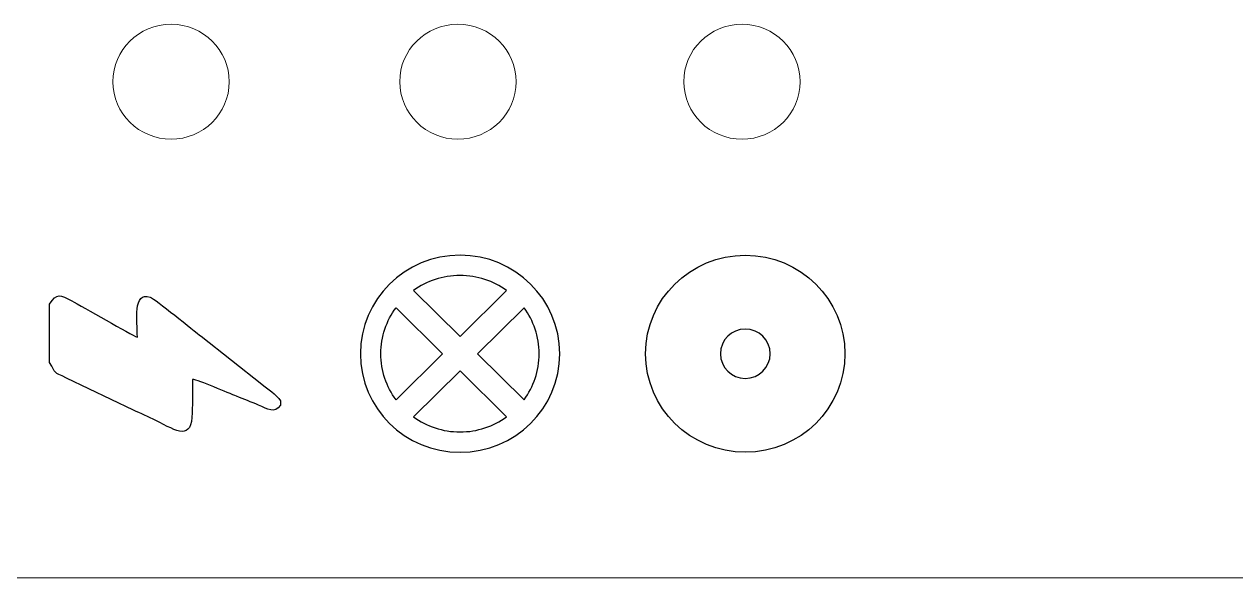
# Model space of a CAD drawing. Header units: millimetres. Extents: x -62 to 62, y -18 to 19.
# Drawn here: x -20.12 to 0.93, y -18.48 to -8.87 of the extents above; entities that cross this region are included whole.
import ezdxf
from ezdxf.lldxf.tags import DXFTag

# ---------------------------------------------------------------- set-up
doc = ezdxf.new("R2010")
doc.units = ezdxf.units.MM
doc.header["$MEASUREMENT"] = 0
doc.layers.add('Layer 1', color=7, linetype='Continuous')
tags = doc.linetypes.add('New Line1', pattern=[0.2, 0.1, -0.1]).pattern_tags.tags
tags[6:7] = [DXFTag(74, 4), DXFTag(75, 0), DXFTag(340, '0'), DXFTag(46, 1.0), DXFTag(50, 0.0), DXFTag(44, 0.0), DXFTag(45, 0.0)]
tags[4:5] = [DXFTag(74, 4), DXFTag(75, 0), DXFTag(340, '0'), DXFTag(46, 1.0), DXFTag(50, 0.0), DXFTag(44, 0.0), DXFTag(45, 0.0)]
tags = doc.linetypes.add('New Line11', pattern=[0.2, 0.1, -0.1]).pattern_tags.tags
tags[6:7] = [DXFTag(74, 4), DXFTag(75, 0), DXFTag(340, '0'), DXFTag(46, 1.0), DXFTag(50, 0.0), DXFTag(44, 0.0), DXFTag(45, 0.0)]
tags[4:5] = [DXFTag(74, 4), DXFTag(75, 0), DXFTag(340, '0'), DXFTag(46, 1.0), DXFTag(50, 0.0), DXFTag(44, 0.0), DXFTag(45, 0.0)]
tags = doc.linetypes.add('New Line2', pattern=[0.2, 0.1, -0.1]).pattern_tags.tags
tags[6:7] = [DXFTag(74, 4), DXFTag(75, 0), DXFTag(340, '0'), DXFTag(46, 1.0), DXFTag(50, 0.0), DXFTag(44, 0.0), DXFTag(45, 0.0)]
tags[4:5] = [DXFTag(74, 4), DXFTag(75, 0), DXFTag(340, '0'), DXFTag(46, 1.0), DXFTag(50, 0.0), DXFTag(44, 0.0), DXFTag(45, 0.0)]
tags = doc.linetypes.add('New Line26', pattern=[0.2, 0.1, -0.1]).pattern_tags.tags
tags[6:7] = [DXFTag(74, 4), DXFTag(75, 0), DXFTag(340, '0'), DXFTag(46, 1.0), DXFTag(50, 0.0), DXFTag(44, 0.0), DXFTag(45, 0.0)]
tags[4:5] = [DXFTag(74, 4), DXFTag(75, 0), DXFTag(340, '0'), DXFTag(46, 1.0), DXFTag(50, 0.0), DXFTag(44, 0.0), DXFTag(45, 0.0)]

msp = doc.modelspace()

# ---------------------------------------------------------------- linework, layer by layer
at = {"layer": 'Layer 1', "color": 1, "linetype": 'New Line11', "lineweight": 5}
msp.add_open_spline([(-17.566, -8.871), (-17.005, -8.871), (-16.555, -9.319), (-16.555, -9.869), (-16.555, -9.869), (-16.555, -10.423), (-17.009, -10.867), (-17.566, -10.867), (-17.566, -10.867), (-18.123, -10.867), (-18.576, -10.419), (-18.576, -9.869), (-18.576, -9.869), (-18.58, -9.319), (-18.126, -8.871), (-17.566, -8.871)], degree=3, knots=[0, 0, 0, 0, 0.2, 0.2, 0.2, 0.2, 0.4, 0.4, 0.4, 0.4, 0.6, 0.6, 0.6, 0.6, 1, 1, 1, 1], dxfattribs=at)
at = {"layer": 'Layer 1', "color": 1, "linetype": 'New Line1', "lineweight": 5}
msp.add_open_spline([(-12.581, -8.871), (-12.02, -8.871), (-11.57, -9.319), (-11.57, -9.869), (-11.57, -9.869), (-11.57, -10.423), (-12.024, -10.867), (-12.581, -10.867), (-12.581, -10.867), (-13.141, -10.867), (-13.591, -10.419), (-13.591, -9.869), (-13.591, -9.869), (-13.595, -9.319), (-13.141, -8.871), (-12.581, -8.871)], degree=3, knots=[0, 0, 0, 0, 0.2, 0.2, 0.2, 0.2, 0.4, 0.4, 0.4, 0.4, 0.6, 0.6, 0.6, 0.6, 1, 1, 1, 1], dxfattribs=at)
at = {"layer": 'Layer 1', "color": 1, "linetype": 'New Line2', "lineweight": 5}
msp.add_open_spline([(-7.645, -8.871), (-7.085, -8.871), (-6.635, -9.319), (-6.635, -9.869), (-6.635, -9.869), (-6.635, -10.423), (-7.088, -10.867), (-7.645, -10.867), (-7.645, -10.867), (-8.206, -10.867), (-8.656, -10.419), (-8.656, -9.869), (-8.656, -9.869), (-8.659, -9.319), (-8.206, -8.871), (-7.645, -8.871)], degree=3, knots=[0, 0, 0, 0, 0.2, 0.2, 0.2, 0.2, 0.4, 0.4, 0.4, 0.4, 0.6, 0.6, 0.6, 0.6, 1, 1, 1, 1], dxfattribs=at)
at = {"layer": 'Layer 1'}
for points, knots in [([(-10.813, -14.593), (-10.813, -15.538), (-11.588, -16.304), (-12.545, -16.304), (-12.545, -16.304), (-13.502, -16.304), (-14.277, -15.538), (-14.277, -14.593), (-14.277, -14.593), (-14.277, -13.648), (-13.502, -12.882), (-12.545, -12.882), (-12.545, -12.882), (-11.588, -12.882), (-10.813, -13.648), (-10.813, -14.593)], [0, 0, 0, 0, 0.2, 0.2, 0.2, 0.2, 0.4, 0.4, 0.4, 0.4, 0.6, 0.6, 0.6, 0.6, 1, 1, 1, 1]), ([(-7.588, -12.882), (-8.544, -12.882), (-9.32, -13.648), (-9.32, -14.593), (-9.32, -14.593), (-9.32, -15.537), (-8.544, -16.304), (-7.588, -16.304), (-7.588, -16.304), (-6.632, -16.304), (-5.856, -15.537), (-5.856, -14.593), (-5.856, -14.593), (-5.856, -13.648), (-6.632, -12.882), (-7.588, -12.882)], [0, 0, 0, 0, 0.2, 0.2, 0.2, 0.2, 0.4, 0.4, 0.4, 0.4, 0.6, 0.6, 0.6, 0.6, 1, 1, 1, 1]), ([(-11.736, -13.494), (-11.736, -13.494), (-12.545, -14.293), (-12.545, -14.293), (-12.545, -14.293), (-12.545, -14.293), (-13.354, -13.494), (-13.354, -13.494), (-13.354, -13.494), (-13.127, -13.331), (-12.847, -13.235), (-12.545, -13.235), (-12.545, -13.235), (-12.242, -13.235), (-11.963, -13.331), (-11.736, -13.494)], [0, 0, 0, 0, 0.2, 0.2, 0.2, 0.2, 0.4, 0.4, 0.4, 0.4, 0.6, 0.6, 0.6, 0.6, 1, 1, 1, 1]), ([(-15.662, -15.487), (-15.662, -15.487), (-15.662, -15.41), (-15.662, -15.41), (-15.662, -15.41), (-15.737, -15.3), (-15.891, -15.202), (-15.991, -15.121), (-15.991, -15.121), (-15.991, -15.121), (-17.044, -14.291), (-17.044, -14.291), (-17.044, -14.291), (-17.169, -14.196), (-17.848, -13.639), (-17.926, -13.611), (-17.926, -13.611), (-18.237, -13.508), (-18.151, -14.023), (-18.151, -14.306), (-18.151, -14.306), (-18.266, -14.263), (-19.108, -13.773), (-19.291, -13.674), (-19.291, -13.674), (-19.491, -13.565), (-19.548, -13.533), (-19.676, -13.734), (-19.676, -13.734), (-19.676, -13.734), (-19.676, -14.743), (-19.676, -14.743), (-19.676, -14.743), (-19.555, -14.951), (-19.626, -14.902), (-19.383, -15.015), (-19.383, -15.015), (-19.383, -15.015), (-18.219, -15.572), (-18.219, -15.572), (-18.219, -15.572), (-18.094, -15.632), (-17.959, -15.685), (-17.83, -15.752), (-17.83, -15.752), (-17.451, -15.95), (-17.205, -16.105), (-17.198, -15.618), (-17.198, -15.618), (-17.194, -15.424), (-17.194, -15.233), (-17.191, -15.039), (-17.191, -15.039), (-17.091, -15.05), (-16.559, -15.279), (-16.427, -15.332), (-16.427, -15.332), (-16.298, -15.385), (-16.177, -15.431), (-16.044, -15.484), (-16.044, -15.484), (-15.884, -15.555), (-15.773, -15.639), (-15.662, -15.487)], [0, 0, 0, 0, 0.058824, 0.058824, 0.058824, 0.058824, 0.117647, 0.117647, 0.117647, 0.117647, 0.176471, 0.176471, 0.176471, 0.176471, 0.235294, 0.235294, 0.235294, 0.235294, 0.294118, 0.294118, 0.294118, 0.294118, 0.352941, 0.352941, 0.352941, 0.352941, 0.411765, 0.411765, 0.411765, 0.411765, 0.470588, 0.470588, 0.470588, 0.470588, 0.529412, 0.529412, 0.529412, 0.529412, 0.588235, 0.588235, 0.588235, 0.588235, 0.647059, 0.647059, 0.647059, 0.647059, 0.705882, 0.705882, 0.705882, 0.705882, 0.764706, 0.764706, 0.764706, 0.764706, 0.823529, 0.823529, 0.823529, 0.823529, 0.882353, 0.882353, 0.882353, 0.882353, 1, 1, 1, 1]), ([(-13.657, -13.794), (-13.822, -14.018), (-13.92, -14.294), (-13.92, -14.593), (-13.92, -14.593), (-13.92, -14.892), (-13.822, -15.168), (-13.657, -15.392), (-13.657, -15.392), (-13.657, -15.392), (-12.848, -14.593), (-12.848, -14.593), (-12.848, -14.593), (-12.848, -14.593), (-13.657, -13.794), (-13.657, -13.794)], [0, 0, 0, 0, 0.2, 0.2, 0.2, 0.2, 0.4, 0.4, 0.4, 0.4, 0.6, 0.6, 0.6, 0.6, 1, 1, 1, 1]), ([(-11.433, -15.392), (-11.433, -15.392), (-12.242, -14.593), (-12.242, -14.593), (-12.242, -14.593), (-12.242, -14.593), (-11.433, -13.794), (-11.433, -13.794), (-11.433, -13.794), (-11.268, -14.018), (-11.17, -14.294), (-11.17, -14.593), (-11.17, -14.593), (-11.17, -14.892), (-11.268, -15.168), (-11.433, -15.392)], [0, 0, 0, 0, 0.2, 0.2, 0.2, 0.2, 0.4, 0.4, 0.4, 0.4, 0.6, 0.6, 0.6, 0.6, 1, 1, 1, 1]), ([(-7.588, -15.021), (-7.827, -15.021), (-8.021, -14.829), (-8.021, -14.593), (-8.021, -14.593), (-8.021, -14.357), (-7.827, -14.165), (-7.588, -14.165), (-7.588, -14.165), (-7.349, -14.165), (-7.155, -14.357), (-7.155, -14.593), (-7.155, -14.593), (-7.155, -14.829), (-7.349, -15.021), (-7.588, -15.021)], [0, 0, 0, 0, 0.2, 0.2, 0.2, 0.2, 0.4, 0.4, 0.4, 0.4, 0.6, 0.6, 0.6, 0.6, 1, 1, 1, 1]), ([(-11.736, -15.691), (-11.963, -15.855), (-12.242, -15.951), (-12.545, -15.951), (-12.545, -15.951), (-12.847, -15.951), (-13.127, -15.855), (-13.354, -15.691), (-13.354, -15.691), (-13.354, -15.691), (-12.545, -14.892), (-12.545, -14.892), (-12.545, -14.892), (-12.545, -14.892), (-11.736, -15.691), (-11.736, -15.691)], [0, 0, 0, 0, 0.2, 0.2, 0.2, 0.2, 0.4, 0.4, 0.4, 0.4, 0.6, 0.6, 0.6, 0.6, 1, 1, 1, 1])]:
    msp.add_open_spline(points, degree=3, knots=knots, dxfattribs=at)
at = {"layer": 'Layer 1', "color": 1, "linetype": 'New Line26', "lineweight": 5}
msp.add_open_spline([(60.21, -18.484), (60.21, -18.484), (-60.251, -18.484), (-60.251, -18.484)], degree=3, dxfattribs=at)

doc.saveas('drawing.dxf')
